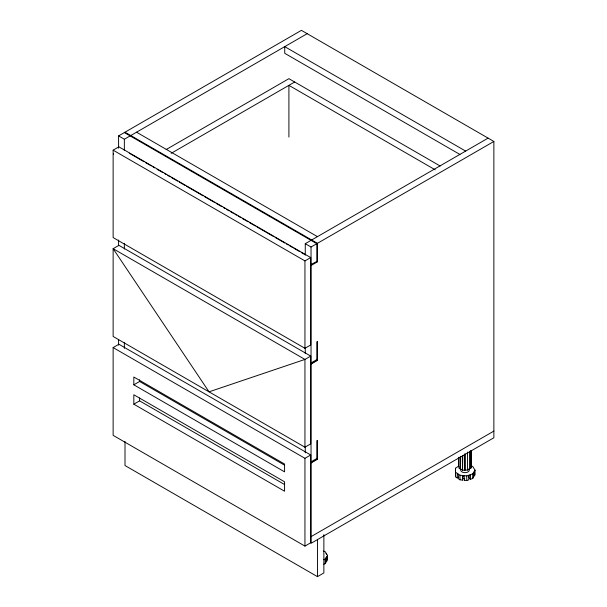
<?xml version="1.0" encoding="UTF-8"?>
<svg xmlns="http://www.w3.org/2000/svg" width="607" height="607" viewBox="0 0 607 607"><rect width="100%" height="100%" fill="white"/><g stroke="black" fill="none" stroke-linecap="round" stroke-linejoin="round"><path stroke-width="0.91" d="M458.748 477.193L457.215 477.937L457.215 473.68L458.323 474.439L458.323 478.688L459.985 479.834L462.526 480.091L463.042 475.835M470.986 465.888L472.694 466.449L475.053 470.182L475.053 474.788L474.173 476.192L474.173 471.942L473.589 472.868L473.589 477.125L472.709 478.521L470.478 479.272L470.478 475.015L468.824 475.569L468.824 479.826L466.76 480.516L464.218 480.258L464.734 478.551L463.042 478.384M469.537 451.274L469.537 469.264L469.181 469.128L470.926 468.065L471.419 466.646L471.419 450.348M323.789 564.169L325.17 563.706L325.17 559.1L327.507 555.367L325.147 551.634L323.44 551.073M325.17 563.706L326.042 562.31L326.042 558.053L326.627 557.127L326.627 561.376L327.507 559.973L327.507 555.367M472.709 478.521L472.709 473.915L475.053 470.182M459.067 457.2L459.067 468.065L460.463 469.264L460.698 456.381M462.542 455.584L462.542 470.068L462.777 455.379M457.215 477.937L455.553 476.791L455.546 468.217L458.482 466.184M118.585 148.207L118.585 135.907L301.413 30.35L493.87 141.461L493.87 437.761L311.034 543.318L311.034 247.019L493.87 141.461M118.585 135.907L124.359 139.238L307.188 33.681M113.13 150.164L118.904 146.833L310.716 257.573L310.716 344.981L304.942 348.312L113.13 237.572L113.13 150.164L304.942 260.904L310.716 257.573M166.166 149.542L288.909 78.682L440.166 166.015M171.121 153.351L294.676 82.013M113.13 347.576L118.904 344.245L310.716 454.984L310.716 542.764L304.942 546.095L113.13 435.356L113.13 347.576L304.942 458.315L310.716 454.984M305.268 255.039L305.268 243.68L488.096 138.13M316.808 261.488L310.716 264.637M311.034 265.532L317.453 261.829L317.453 243.316L125.004 132.205M133.821 384.815L284.577 471.851L284.577 464.052L133.821 377.015L133.821 384.815L139.595 381.484L284.615 465.205M133.821 404.186L284.577 491.222L284.577 481.799L133.821 394.762L133.821 404.186L139.595 400.855L284.615 484.583M310.716 356.089L304.942 359.427L209.036 391.834L113.13 248.688L118.904 245.349L310.716 356.089L310.716 443.869L304.942 447.207L113.13 336.46L113.13 248.688L304.942 359.427L304.942 447.207M316.808 359.64L311.034 362.971L310.397 362.599M311.034 363.684L317.453 359.981M311.034 364.056L317.453 360.353L317.453 341.46L316.808 341.832L316.808 360.353M316.808 458.528L311.034 461.859L310.397 461.495M311.034 462.572L317.453 458.869M311.034 462.944L317.453 459.241L317.453 440.356L316.808 440.72L316.808 459.241M311.034 536.649L493.87 431.091M125.004 441.464L125.004 465.539L317.453 576.65L323.865 572.947L323.872 534.623M464.916 453.808L464.916 470.114L467.458 470.068L469.537 469.264M455.546 468.217L455.553 472.185L459.985 475.22L466.76 475.911L472.709 473.915M323.463 559.669L325.17 559.1M458.998 466.601L458.581 466.646L458.581 457.595M459.067 468.065L459.491 468.02M471.002 466.692L471.419 466.646M462.542 470.068L465 470.349L465 454.051M460.698 469.059L462.777 469.864M465.637 151.09L284.736 46.648L284.736 53.31L459.909 154.451M435.211 169.816L288.909 85.352L288.909 137.061M136.545 132.205L317.453 236.647M124.359 132.569L316.808 243.68L316.808 262.201M305.268 243.68L311.034 247.019M129.276 153.214L144.011 161.728M145.65 162.668L151.386 165.984M153.025 166.925L154.664 167.873M157.114 169.292L162.851 172.6M164.489 173.549L166.128 174.49M167.767 175.438L170.218 176.857M171.857 177.798L177.593 181.114M179.232 182.054L184.96 185.37M186.599 186.311L202.981 195.765M204.62 196.714L214.446 202.389M216.084 203.33L221.813 206.646M223.452 207.586L225.091 208.535M226.73 209.483L229.188 210.902M230.819 211.843L233.278 213.262M234.917 214.21L236.555 215.151M238.194 216.1L240.653 217.518M242.284 218.467L248.02 221.775M249.659 222.716L255.388 226.032M257.027 226.972L273.408 236.434M275.047 237.375L284.873 243.05M286.512 243.999L288.15 244.94M289.789 245.888L292.24 247.307M293.879 248.248L299.615 251.564M301.254 252.504L305.344 254.872M470.478 479.272L468.976 477.777L468.976 475.22M326.035 553.394L326.619 554.32M455.546 472.823L455.546 474.31M455.553 475.304L455.553 476.791M470.926 450.857L470.926 468.065M470.577 450.887L470.577 467.929M467.458 452.078L467.458 470.068M466.76 475.911L466.76 480.516M464.218 480.258L464.218 476.002L462.526 475.835L462.526 480.091M460.463 456.593L460.463 469.264M459.985 475.22L459.985 479.834M317.453 539.615L317.453 576.65M305.268 347.796L305.268 353.479M305.268 446.236L305.268 452.86M304.942 260.904L304.942 348.312M304.942 458.315L304.942 546.095M139.595 379.747L139.595 381.484M139.595 398.025L139.595 400.855M124.359 139.238L124.359 150.597M124.359 243.354L124.359 249.037M124.359 342.743L124.359 348.418M118.585 240.023L118.585 245.698M118.585 339.404L118.585 345.087M113.555 153.791L113.555 154.17M468.703 468.953A4.279 2.474 0 0 1 465.554 472.641A4.279 2.474 0 0 1 460.865 469.552"/></g></svg>
